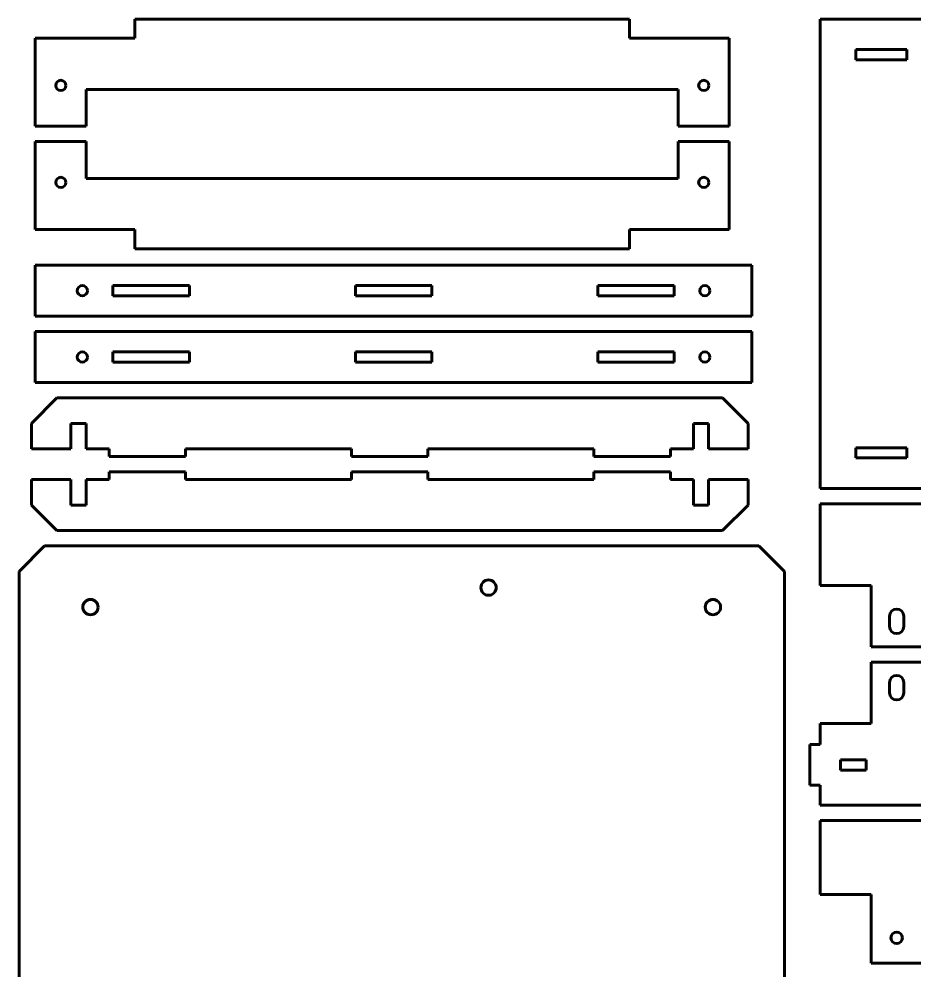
# Model space of a CAD drawing. Header units: millimetres. Extents: x 25 to 1179, y 185 to 548.
# Drawn here: x 673.9 to 849.4, y 359.6 to 546.1 of the extents above; entities that cross this region are included whole.
import ezdxf

# ---------------------------------------------------------------- set-up
doc = ezdxf.new("R2010")
doc.units = ezdxf.units.MM
for name, color, linetype in [('BED_TOP_PLATE', 7, 'Continuous'), ('Default', 7, 'Continuous'), ('SCREW_PLATE', 7, 'Continuous'), ('SCREW_PLATE_SUPP', 7, 'Continuous'), ('SLIDING_PLATE', 7, 'Continuous'), ('X_HOLDING_PLATE', 7, 'Continuous'), ('X_HOLDING_PLATE_', 7, 'Continuous'), ('X_HOLDING_TOP_PL', 7, 'Continuous'), ('Z_SLIDE_PLATE', 7, 'Continuous')]:
    doc.layers.add(name, color=color, linetype=linetype)

# ---------------------------------------------------------------- blocks, each defined once
blk = doc.blocks.new('SE62')
at = {"layer": 'BED_TOP_PLATE', "color": 7, "linetype": 'Continuous', "lineweight": 60}
for p, q in [((678.86, 442.88), (673.86, 437.88)), ((678.86, 442.88), (818.86, 442.88)), ((823.86, 437.88), (818.86, 442.88)), ((673.86, 297.88), (673.86, 437.88)), ((823.86, 437.88), (823.86, 297.88)), ((673.86, 297.88), (678.86, 292.88)), ((818.86, 292.88), (823.86, 297.88)), ((818.86, 292.88), (678.86, 292.88))]:
    blk.add_line(p, q, dxfattribs=at)
for centre in [(765.87, 434.7), (687.86, 430.88), (809.86, 430.88), (687.86, 304.88), (809.86, 304.88)]:
    blk.add_circle(centre, 1.5, dxfattribs=at)
blk = doc.blocks.new('SE65')
at = {"layer": 'SCREW_PLATE_SUPP', "color": 7, "linetype": 'Continuous', "lineweight": 60}
for p, q in [((681.29, 471.88), (676.29, 466.88)), ((681.29, 471.88), (811.73, 471.88)), ((816.73, 466.88), (811.73, 471.88)), ((676.29, 461.88), (676.29, 466.88)), ((684.01, 466.88), (687.01, 466.88)), ((684.01, 461.88), (684.01, 466.88)), ((687.01, 466.88), (687.01, 461.88)), ((806.01, 466.88), (809.01, 466.88)), ((806.01, 461.88), (806.01, 466.88)), ((809.01, 466.88), (809.01, 461.88)), ((816.73, 466.88), (816.73, 461.88)), ((684.01, 461.88), (676.29, 461.88)), ((687.01, 461.88), (691.51, 461.88)), ((691.51, 460.38), (691.51, 461.88)), ((706.51, 461.88), (739.01, 461.88)), ((706.51, 460.38), (706.51, 461.88)), ((739.01, 461.88), (739.01, 460.38)), ((754.01, 460.38), (754.01, 461.88)), ((786.52, 461.88), (754.01, 461.88)), ((786.52, 460.38), (786.52, 461.88)), ((806.01, 461.88), (801.52, 461.88)), ((801.52, 460.38), (801.52, 461.88)), ((816.73, 461.88), (809.01, 461.88)), ((706.51, 460.38), (691.51, 460.38)), ((739.01, 460.38), (754.01, 460.38)), ((786.52, 460.38), (801.52, 460.38))]:
    blk.add_line(p, q, dxfattribs=at)
blk = doc.blocks.new('SE66')
at = {"layer": 'SCREW_PLATE_SUPP', "color": 7, "linetype": 'Continuous', "lineweight": 60}
for p, q in [((706.51, 457.38), (691.51, 457.38)), ((691.51, 457.38), (691.51, 455.88)), ((706.51, 457.38), (706.51, 455.88)), ((739.01, 457.38), (739.01, 455.88)), ((754.01, 457.38), (739.01, 457.38)), ((754.01, 455.88), (754.01, 457.38)), ((786.52, 457.38), (786.52, 455.88)), ((786.52, 457.38), (801.52, 457.38)), ((801.52, 457.38), (801.52, 455.88)), ((676.29, 455.88), (684.01, 455.88)), ((676.29, 450.88), (676.29, 455.88)), ((684.01, 450.88), (684.01, 455.88)), ((687.01, 455.88), (691.51, 455.88)), ((687.01, 455.88), (687.01, 450.88)), ((706.51, 455.88), (739.01, 455.88)), ((786.52, 455.88), (754.01, 455.88)), ((806.01, 455.88), (801.52, 455.88)), ((806.01, 450.88), (806.01, 455.88)), ((809.01, 455.88), (816.73, 455.88)), ((809.01, 455.88), (809.01, 450.88)), ((816.73, 455.88), (816.73, 450.88)), ((676.29, 450.88), (681.29, 445.88)), ((687.01, 450.88), (684.01, 450.88)), ((809.01, 450.88), (806.01, 450.88)), ((811.73, 445.88), (816.73, 450.88)), ((811.73, 445.88), (681.29, 445.88))]:
    blk.add_line(p, q, dxfattribs=at)
blk = doc.blocks.new('SE67')
at = {"layer": 'SCREW_PLATE', "color": 7, "linetype": 'Continuous', "lineweight": 60}
for p, q in [((677.05, 487.88), (677.05, 497.88)), ((677.05, 497.88), (817.49, 497.88)), ((817.49, 497.88), (817.49, 487.88)), ((692.27, 493.88), (692.27, 491.88)), ((692.27, 493.88), (707.27, 493.88)), ((707.27, 493.88), (707.27, 491.88)), ((739.77, 491.88), (739.77, 493.88)), ((739.77, 493.88), (754.77, 493.88)), ((754.77, 491.88), (754.77, 493.88)), ((787.28, 491.88), (787.28, 493.88)), ((787.28, 493.88), (802.28, 493.88)), ((802.28, 491.88), (802.28, 493.88)), ((692.27, 491.88), (707.27, 491.88)), ((739.77, 491.88), (754.77, 491.88)), ((787.28, 491.88), (802.28, 491.88)), ((817.49, 487.88), (677.05, 487.88))]:
    blk.add_line(p, q, dxfattribs=at)
for centre in [(686.27, 492.88), (808.27, 492.88)]:
    blk.add_circle(centre, 1, dxfattribs=at)
blk = doc.blocks.new('SE68')
at = {"layer": 'SLIDING_PLATE', "color": 7, "linetype": 'Continuous', "lineweight": 60}
for p, q in [((696.57, 546.1), (793.53, 546.1)), ((696.57, 546.1), (696.57, 542.32)), ((793.53, 546.1), (793.53, 542.32)), ((677.05, 525.1), (677.05, 542.32)), ((696.57, 542.32), (677.05, 542.32)), ((793.53, 542.32), (813.05, 542.32)), ((813.05, 542.32), (813.05, 525.1)), ((687.05, 532.32), (687.05, 525.1)), ((687.05, 532.32), (803.05, 532.32)), ((803.05, 532.32), (803.05, 525.1)), ((687.05, 525.1), (677.05, 525.1)), ((813.05, 525.1), (803.05, 525.1))]:
    blk.add_line(p, q, dxfattribs=at)
for centre in [(682.05, 533.1), (808.05, 533.1)]:
    blk.add_circle(centre, 1, dxfattribs=at)
blk = doc.blocks.new('SE69')
at = {"layer": 'SLIDING_PLATE', "color": 7, "linetype": 'Continuous', "lineweight": 60}
for p, q in [((677.05, 522.1), (677.05, 504.88)), ((687.05, 522.1), (677.05, 522.1)), ((687.05, 514.88), (687.05, 522.1)), ((813.05, 522.1), (803.05, 522.1)), ((803.05, 514.88), (803.05, 522.1)), ((813.05, 504.88), (813.05, 522.1)), ((803.05, 514.88), (687.05, 514.88)), ((696.57, 504.88), (677.05, 504.88)), ((696.57, 501.1), (696.57, 504.88)), ((793.53, 501.1), (793.53, 504.88)), ((793.53, 504.88), (813.05, 504.88)), ((696.57, 501.1), (793.53, 501.1))]:
    blk.add_line(p, q, dxfattribs=at)
for centre in [(682.05, 514.1), (808.05, 514.1)]:
    blk.add_circle(centre, 1, dxfattribs=at)
blk = doc.blocks.new('SE70')
at = {"layer": 'SCREW_PLATE', "color": 7, "linetype": 'Continuous', "lineweight": 60}
for p, q in [((677.05, 474.88), (677.05, 484.88)), ((677.05, 484.88), (817.49, 484.88)), ((817.49, 484.88), (817.49, 474.88)), ((692.27, 480.88), (692.27, 478.88)), ((692.27, 480.88), (707.27, 480.88)), ((707.27, 480.88), (707.27, 478.88)), ((739.77, 478.88), (739.77, 480.88)), ((739.77, 480.88), (754.77, 480.88)), ((754.77, 478.88), (754.77, 480.88)), ((787.28, 478.88), (787.28, 480.88)), ((787.28, 480.88), (802.28, 480.88)), ((802.28, 478.88), (802.28, 480.88)), ((692.27, 478.88), (707.27, 478.88)), ((739.77, 478.88), (754.77, 478.88)), ((787.28, 478.88), (802.28, 478.88)), ((817.49, 474.88), (677.05, 474.88))]:
    blk.add_line(p, q, dxfattribs=at)
for centre in [(686.27, 479.88), (808.27, 479.88)]:
    blk.add_circle(centre, 1, dxfattribs=at)
blk = doc.blocks.new('SE77')
at = {"layer": 'Z_SLIDE_PLATE', "color": 7, "linetype": 'Continuous', "lineweight": 60}
for p, q in [((830.86, 454.1), (830.86, 546.1)), ((830.86, 546.1), (990.86, 546.1)), ((990.86, 546.1), (990.86, 454.1)), ((857.86, 544.11), (857.86, 534.11)), ((857.86, 544.11), (859.86, 544.11)), ((859.86, 544.11), (859.86, 534.11)), ((961.86, 544.11), (961.86, 534.11)), ((961.86, 544.11), (963.86, 544.11)), ((963.86, 544.11), (963.86, 534.11)), ((837.86, 540.1), (847.86, 540.1)), ((837.86, 540.1), (837.86, 538.1)), ((847.86, 540.1), (847.86, 538.1)), ((905.86, 540.1), (905.86, 538.1)), ((905.86, 540.1), (915.86, 540.1)), ((915.86, 538.1), (915.86, 540.1)), ((973.86, 540.1), (983.86, 540.1)), ((973.86, 540.1), (973.86, 538.1)), ((983.86, 538.1), (983.86, 540.1)), ((837.86, 538.1), (847.86, 538.1)), ((905.86, 538.1), (915.86, 538.1)), ((973.86, 538.1), (983.86, 538.1)), ((859.86, 534.11), (857.86, 534.11)), ((963.86, 534.11), (961.86, 534.11)), ((857.86, 505.11), (859.86, 505.11)), ((857.86, 505.11), (857.86, 495.11)), ((859.86, 505.11), (859.86, 495.11)), ((961.86, 505.11), (963.86, 505.11)), ((961.86, 505.11), (961.86, 495.11)), ((963.86, 505.11), (963.86, 495.11)), ((859.86, 495.11), (857.86, 495.11)), ((963.86, 495.11), (961.86, 495.11)), ((859.86, 466.11), (857.86, 466.11)), ((857.86, 466.11), (857.86, 456.11)), ((859.86, 466.11), (859.86, 456.11)), ((963.86, 466.11), (961.86, 466.11)), ((961.86, 466.11), (961.86, 456.11)), ((963.86, 466.11), (963.86, 456.11)), ((847.86, 462.11), (837.86, 462.11)), ((837.86, 460.11), (837.86, 462.11)), ((847.86, 460.11), (847.86, 462.11)), ((905.86, 462.11), (905.86, 460.11)), ((905.86, 462.11), (915.86, 462.11)), ((915.86, 460.11), (915.86, 462.11)), ((973.86, 462.11), (983.86, 462.11)), ((973.86, 462.11), (973.86, 460.11)), ((983.86, 460.11), (983.86, 462.11)), ((837.86, 460.11), (847.86, 460.11)), ((905.86, 460.11), (915.86, 460.11)), ((973.86, 460.11), (983.86, 460.11)), ((857.86, 456.11), (859.86, 456.11)), ((961.86, 456.11), (963.86, 456.11)), ((990.86, 454.1), (830.86, 454.1))]:
    blk.add_line(p, q, dxfattribs=at)
for centre, radius in [((895.36, 515.6), 1.65), ((926.36, 515.6), 1.65), ((910.86, 500.1), 11), ((895.36, 484.6), 1.65), ((926.36, 484.6), 1.65)]:
    blk.add_circle(centre, radius, dxfattribs=at)
blk = doc.blocks.new('SE82')
at = {"layer": 'X_HOLDING_PLATE', "color": 7, "linetype": 'Continuous', "lineweight": 60}
for p, q in [((830.86, 435.1), (830.86, 451.1)), ((830.86, 451.1), (1041.86, 451.1)), ((840.86, 435.1), (830.86, 435.1)), ((840.86, 423.1), (840.86, 435.1)), ((844.46, 427.1), (844.46, 429.1)), ((847.26, 429.1), (847.26, 427.1)), ((850.86, 423.1), (840.86, 423.1))]:
    blk.add_line(p, q, dxfattribs=at)
for centre, start, end in [((845.86, 429.1), 0, 180), ((845.86, 427.1), 180, 0)]:
    blk.add_arc(centre, 1.4, start, end, dxfattribs=at)
blk = doc.blocks.new('SE83')
at = {"layer": 'X_HOLDING_PLATE_', "color": 7, "linetype": 'Continuous', "lineweight": 60}
for p, q in [((840.86, 408.1), (840.86, 420.1)), ((840.86, 420.1), (850.86, 420.1)), ((844.46, 414.1), (844.46, 416.1)), ((847.26, 416.1), (847.26, 414.1)), ((830.86, 408.1), (840.86, 408.1)), ((830.86, 403.97), (830.86, 408.1)), ((828.86, 403.97), (830.86, 403.97)), ((828.86, 395.97), (828.86, 403.97)), ((839.86, 400.97), (834.86, 400.97)), ((834.86, 400.97), (834.86, 398.97)), ((839.86, 398.97), (839.86, 400.97)), ((839.86, 398.97), (834.86, 398.97)), ((828.86, 395.97), (830.86, 395.97)), ((830.86, 392.1), (830.86, 395.97)), ((1041.86, 392.1), (830.86, 392.1))]:
    blk.add_line(p, q, dxfattribs=at)
for centre, start, end in [((845.86, 416.1), 0, 180), ((845.86, 414.1), 180, 0)]:
    blk.add_arc(centre, 1.4, start, end, dxfattribs=at)
blk = doc.blocks.new('SE84')
at = {"layer": 'X_HOLDING_TOP_PL', "color": 7, "linetype": 'Continuous', "lineweight": 60}
for p, q in [((830.86, 374.6), (830.86, 389.1)), ((830.86, 389.1), (1041.86, 389.1)), ((840.86, 374.6), (830.86, 374.6)), ((840.86, 361.1), (840.86, 374.6)), ((850.86, 361.1), (840.86, 361.1))]:
    blk.add_line(p, q, dxfattribs=at)
blk.add_circle((845.86, 366.1), 1.12, dxfattribs=at)

msp = doc.modelspace()

# ---------------------------------------------------------------- block references
at = {"layer": 'Default'}
for name in ['SE68', 'SE77', 'SE69', 'SE67', 'SE70', 'SE65', 'SE66', 'SE82', 'SE62', 'SE83', 'SE84']:
    msp.add_blockref(name, (0, 0), dxfattribs=at)

doc.saveas('drawing.dxf')
